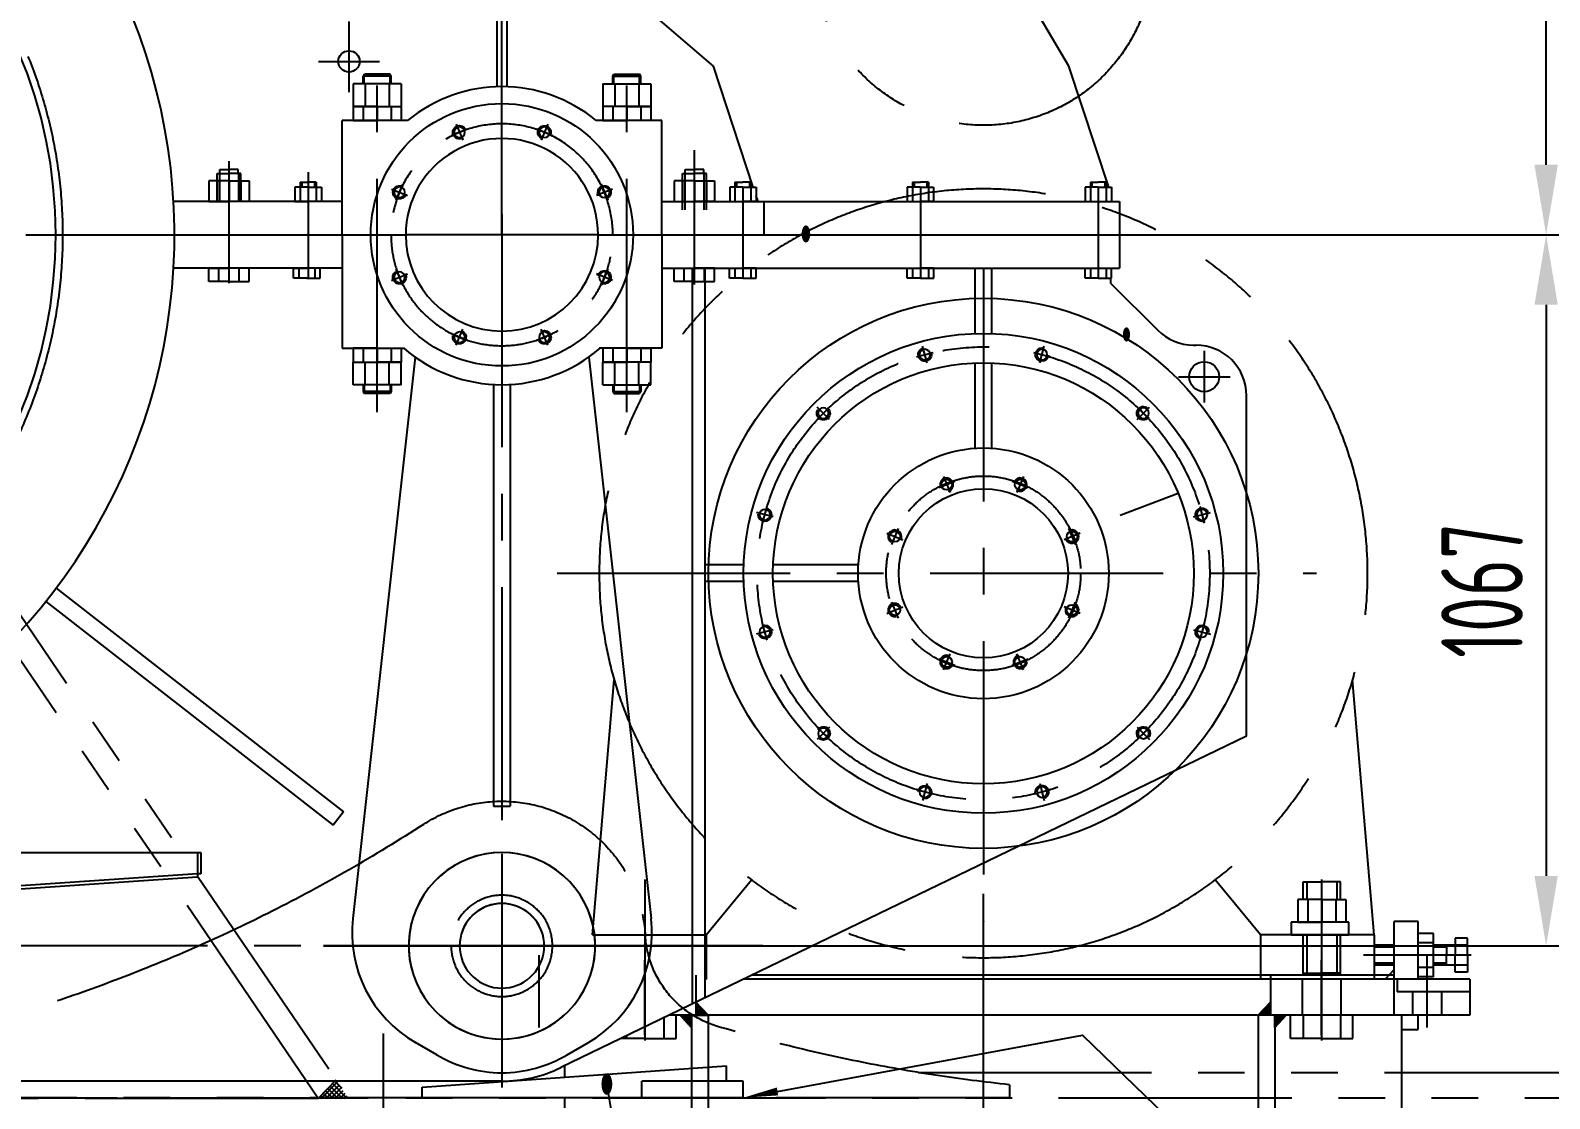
# Model space of a CAD drawing. Header units: millimetres. Extents: x 0 to 14700, y -398 to 10395.
# Drawn here: x 5822 to 8102, y 4713 to 6316 of the extents above; entities that cross this region are included whole.
import ezdxf
from ezdxf.enums import TextEntityAlignment as Align

# ---------------------------------------------------------------- set-up
doc = ezdxf.new("R2010")
doc.units = ezdxf.units.MM
doc.header["$LTSCALE"] = 350
for name, pattern in [('F', [0.75, 0.5, -0.25]), ('G', [2, 1.25, -0.25, 0.25, -0.25]), ('K', [2.5, 1.25, -0.25, 0.25, -0.25, 0.25, -0.25])]:
    doc.linetypes.add(name, pattern=pattern)
for name, color, linetype in [('01', 7, 'Continuous'), ('02', 1, 'Continuous'), ('04', 2, 'F'), ('05', 142, 'G'), ('07', 6, 'K'), ('08', 1, 'Continuous'), ('13', 3, 'Continuous')]:
    doc.layers.add(name, color=color, linetype=linetype)
doc.styles.get("Standard").update_dxf_attribs({"font": 'isocp', "width": 0.707, "bigfont": 'intecad.shx'})
doc.dimstyles.new('INTE', dxfattribs={"dimscale": 35, "dimtxt": 3.5, "dimasz": 3, "dimexe": 3, "dimexo": 0, "dimgap": 1, "dimtad": 1, "dimdec": 1, "dimdsep": 46, "dimtxsty": 'Standard', "dimcen": 0, "dimclrd": 1, "dimclre": 1, "dimclrt": 3, "dimaunit": 1, "dimadec": 0, "dimazin": 0, "dimtfac": 1, "dimtdec": 1, "dimtmove": 0, "dimatfit": 0, "dimfxl": 0, "dimarcsym": 0})

# ---------------------------------------------------------------- blocks, each defined once
blk = doc.blocks.new('A$C2F3B3551')
at = {"layer": '05', "color": 142, "linetype": 'G', "ltscale": 0.8}
for p, q in [((3594.000052759518, 1949.294316559241), (3594.000052759518, 1680.487353349989)), ((3475.584707960828, 1811.430629283637), (4356.972475083036, 1811.430629283637))]:
    blk.add_line(p, q, dxfattribs=at)
at = {"layer": '05', "color": 4, "linetype": 'G', "ltscale": 0.8}
blk.add_line((3772.000052759511, 1679.807397259785), (3772.000052759511, -4.724148311652243e-06), dxfattribs=at)
at = {"layer": '07', "color": 6, "linetype": 'K', "ltscale": 0.8}
for p, q in [((2968.710606339206, 1621.430629283641), (1563.805458411724, 1621.430629283641)), ((2832.000052759518, 1603.01420465688), (2832.000052759518, 1583.430629283637)), ((7658.000052759511, 1583.430629283641), (1029.000052759515, 1583.430629283637)), ((2832.000052759518, 1583.430629283637), (4839.000052759518, 1583.430629283637)), ((6061.500052759511, 1583.430629283641), (3794.500052759511, 1583.430629283641))]:
    blk.add_line(p, q, dxfattribs=at)
at = {"layer": '07', "color": 6, "linetype": 'K'}
blk.add_circle((3594.000052759518, 1811.430629283637), 76, dxfattribs=at)
at = {"layer": '07', "color": 6, "linetype": 'K', "ltscale": 0.8}
for centre, radius, start, end in [((3594.000052759518, 1812.430629283637), 216, 56.20403258050784, 176.2785777507125), ((5036.127647669207, 4040.430629283637), 2438, 237.0860473466657, 243.2514170775164), ((5036.127647669207, 4040.430629283637), 2438, 243.2514170775164, 265.3622139486561), ((3226.776009972928, 1836.315821338023), 152, 286.5658030146856, 356.2785777507125), ((2575.000052759518, 4027.430629283637), 2438, 276.0510351747746, 286.5658030146856)]:
    blk.add_arc(centre, radius, start, end, dxfattribs=at)
blk = doc.blocks.new('*U28', base_point=(11625.77552398227, 546.3109517414996))
at = {"layer": '01'}
blk.add_circle((11625.77552398227, 546.3109517414996), 8, dxfattribs=at)
at = {"layer": '02'}
blk.add_arc((11625.77552398227, 546.3109517414996), 10, 260, 170, dxfattribs=at)
at = {"layer": '05'}
for p, q in [((11625.77552398227, 559.3109517414996), (11625.77552398227, 533.3109517414996)), ((11638.77552398227, 546.3109517414996), (11612.77552398227, 546.3109517414996))]:
    blk.add_line(p, q, dxfattribs=at)
blk = doc.blocks.new('*U30')
at = {"layer": '01'}
for p, q in [((-31.00000000018705, -3.2351410291145e-14), (-31.00000000018705, 30.39499999870067)), ((-31.00000000018705, 30.39499999870067), (5.583286518425993e-15, 30.39499999870067)), ((5.583286518425993e-15, 30.39499999870067), (0, 0)), ((-31.00000000018705, 18.00000000017387), (3.306437155352358e-15, 18.00000000017387)), ((4.858212048313708e-14, -30.39499999870067), (0, 0)), ((-31.00000000018705, -3.2351410291145e-14), (-31.00000000018719, -30.39499999870067)), ((-31.00000000018752, -18.00000000017388), (1.310870899675122e-14, -18.00000000017387)), ((-31.00000000018719, -30.39499999870067), (4.858212048313708e-14, -30.39499999870067))]:
    blk.add_line(p, q, dxfattribs=at)
at = {"layer": '05'}
blk.add_line((-32.05168394392089, -3.34128958368264e-14), (1.051682110054843, -1.009319912139744e-18), dxfattribs=at)
blk = doc.blocks.new('*U29', base_point=(12521.74173485279, 1470.926161024388))
at = {"layer": '01'}
blk.add_circle((12521.74173485279, 1470.926161024388), 8, dxfattribs=at)
at = {"layer": '02'}
blk.add_arc((12521.74173485279, 1470.926161024388), 10, 260, 170, dxfattribs=at)
at = {"layer": '05'}
for p, q in [((12521.74173485279, 1483.926161024388), (12521.74173485279, 1457.926161024388)), ((12534.74173485279, 1470.926161024388), (12508.74173485279, 1470.926161024388))]:
    blk.add_line(p, q, dxfattribs=at)
blk = doc.blocks.new('*U27', base_point=(12521.74173485279, 1470.926161024388))
at = {"layer": '01'}
blk.add_circle((12521.74173485279, 1470.926161024388), 8, dxfattribs=at)
at = {"layer": '02'}
blk.add_arc((12521.74173485279, 1470.926161024388), 10, 260, 170, dxfattribs=at)
at = {"layer": '05'}
for p, q in [((12521.74173485279, 1483.926161024388), (12521.74173485279, 1457.926161024388)), ((12534.74173485279, 1470.926161024388), (12508.74173485279, 1470.926161024388))]:
    blk.add_line(p, q, dxfattribs=at)
blk = doc.blocks.new('*U31')
at = {"layer": '01'}
for p, q in [((-20.99999999980913, -2.225821116943085e-14), (-20.99999999980913, 36.00999999691838)), ((-20.99999999980913, 36.00999999691838), (6.614711219605502e-15, 36.00999999691838)), ((6.614711219605502e-15, 36.00999999691838), (0, 0)), ((-20.99999999980913, 21.00000000028746), (3.857510014593292e-15, 21.00000000028746)), ((4.892592871686457e-14, -36.00999999691839), (0, 0)), ((-20.99999999980913, -2.225821116943085e-14), (-20.99999999980862, -36.00999999691837)), ((-20.9999999998086, -21.00000000028745), (1.292501804367091e-14, -21.00000000028746)), ((-20.99999999980862, -36.00999999691837), (4.892592871686457e-14, -36.00999999691839))]:
    blk.add_line(p, q, dxfattribs=at)
at = {"layer": '05'}
blk.add_line((-22.05168394354297, -2.331969671511225e-14), (1.051682110054843, -1.009319912139744e-18), dxfattribs=at)
blk = doc.blocks.new('*U26', base_point=(11638.20173485276, 1614.933227631665))
at = {"layer": '01'}
blk.add_circle((11638.20173485276, 1614.933227631665), 8, dxfattribs=at)
at = {"layer": '02'}
blk.add_arc((11638.20173485276, 1614.933227631665), 10, 260, 170, dxfattribs=at)
at = {"layer": '05'}
for p, q in [((11638.20173485276, 1627.933227631665), (11638.20173485276, 1601.933227631665)), ((11651.20173485276, 1614.933227631665), (11625.20173485276, 1614.933227631665))]:
    blk.add_line(p, q, dxfattribs=at)
blk = doc.blocks.new('A$C36681D4F')
at = {"ltscale": 0.8}
blk.add_line((3474.629168014009, 1279.794318210435), (3821.72916798243, 1279.794318241384), dxfattribs=at)
at = {"layer": '01', "ltscale": 0.8}
for p, q in [((4283.629168013038, 1532.794318290235), (3271.742905053202, 2402.764582508309)), ((3958.729168001177, 1756.094318283664), (3958.729168006403, 1501.967764041452)), ((3973.729168001177, 1756.094318283969), (3973.729168006403, 1501.967764042256)), ((3736.606619630578, 1599.618899620964), (3736.606619631606, 1549.618899620964)), ((3742.919168006871, 1506.194318243288), (3742.919168006871, 1472.194318242986)), ((3814.939168000712, 1506.194318243288), (3742.919168006871, 1506.194318243288)), ((3760.924168005333, 1506.194318243288), (3760.924168005333, 1472.194318242986)), ((3796.93416800225, 1506.194318243288), (3796.93416800225, 1472.194318242986)), ((3814.939168000712, 1506.194318243288), (3814.939168000712, 1472.194318242986)), ((4117.519168009343, 1506.194318243288), (4189.539168003184, 1506.194318243288)), ((4117.519168009343, 1506.194318243288), (4117.519168009343, 1472.194318242986)), ((4135.524168007805, 1506.194318243288), (4135.524168007805, 1472.194318242986)), ((4171.534168004722, 1506.194318243288), (4171.534168004722, 1472.194318242986)), ((4189.539168003184, 1506.194318243288), (4189.539168003184, 1472.194318242986)), ((3742.919168006871, 1472.194318242986), (3814.939168000712, 1472.194318242986)), ((4189.539168003184, 1472.194318242986), (4117.519168009343, 1472.194318242986)), ((3538.485289660261, 1371.648043384554), (3556.485289660639, 1371.648043384925)), ((3538.485289661119, 1329.794318274911), (3538.485289660261, 1371.648043384554)), ((3542.485289660215, 1377.648043384295), (3556.485289660517, 1377.648043384583)), ((3542.485289660337, 1371.648043384637), (3542.485289660215, 1377.648043384295)), ((3570.485289660819, 1377.64804338487), (3556.485289660517, 1377.648043384583)), ((3574.485289661017, 1371.648043385292), (3556.485289660639, 1371.648043384925)), ((3570.485289660941, 1371.648043385212), (3570.485289660819, 1377.64804338487)), ((3574.485289661876, 1329.794318275653), (3574.485289661017, 1371.648043385292)), ((4237.129168011023, 1317.344131353057), (4237.129168009909, 1371.64804339892)), ((4237.129168009909, 1371.64804339892), (4255.129168010288, 1371.648043399291)), ((4241.129168009986, 1371.648043399004), (4241.129168009864, 1377.648043398662)), ((4241.129168009864, 1377.648043398662), (4255.129168010166, 1377.648043398949)), ((4269.129168010468, 1377.64804339924), (4255.129168010166, 1377.648043398949)), ((4273.129168010666, 1371.648043399662), (4255.129168010288, 1371.648043399291)), ((4269.12916801059, 1371.648043399582), (4269.129168010468, 1377.64804339924)), ((4273.129168011779, 1317.344131353799), (4273.129168010666, 1371.648043399662)), ((3655.550177433199, 1351.294318265813), (3655.550177433219, 1329.794318265984)), ((3675.32517743527, 1351.294318265831), (3655.550177433199, 1351.294318265813)), ((3663.325177435316, 1358.613628957759), (3663.325177435341, 1329.794318265991)), ((3663.325177435054, 1358.613628957759), (3675.325177435261, 1358.61362895777)), ((3687.325177435469, 1358.613628957784), (3675.325177435261, 1358.61362895777)), ((3675.32517743527, 1351.294318265831), (3695.100177437342, 1351.294318265849)), ((3687.325177435207, 1358.613628957784), (3687.325177435239, 1329.794318266016)), ((3695.100177437342, 1351.294318265849), (3695.100177437362, 1329.794318266024)), ((4328.133168010705, 1351.294318279259), (4308.358168008634, 1351.294318278851)), ((4308.358168008634, 1351.294318278851), (4308.358168009072, 1329.794318279026)), ((4316.133168010343, 1358.613628970954), (4328.133168010554, 1358.613628971198)), ((4316.133168010605, 1358.613628970954), (4316.133168011198, 1329.794318279186)), ((4340.133168010765, 1358.613628971445), (4328.133168010554, 1358.613628971198)), ((4328.133168010705, 1351.294318279259), (4347.908168012777, 1351.294318279663)), ((4340.133168010503, 1358.613628971445), (4340.133168011092, 1329.794318279677)), ((4347.908168012777, 1351.294318279663), (4347.908168013215, 1329.794318279834)), ((4574.858168008635, 1351.294318284334), (4574.858168009072, 1329.794318284505)), ((4594.633168010703, 1351.294318284738), (4574.858168008635, 1351.294318284334)), ((4582.633168010605, 1358.613628976433), (4582.633168011198, 1329.794318284665)), ((4582.633168010343, 1358.613628976433), (4594.633168010554, 1358.61362897668)), ((4606.633168010765, 1358.613628976927), (4594.633168010554, 1358.61362897668)), ((4594.633168010703, 1351.294318284738), (4614.408168012778, 1351.294318285145)), ((4606.633168010503, 1358.613628976927), (4606.633168011092, 1329.79431828516)), ((4614.408168012778, 1351.294318285145), (4614.408168013215, 1329.794318285316)), ((4861.633168010703, 1351.294318290231), (4841.858168008635, 1351.294318289823)), ((4841.858168008635, 1351.294318289823), (4841.858168009072, 1329.794318289998)), ((4849.633168010343, 1358.613628981926), (4861.633168010554, 1358.61362898217)), ((4849.633168010605, 1358.613628981926), (4849.633168011198, 1329.794318290158)), ((4873.633168010765, 1358.613628982417), (4861.633168010554, 1358.61362898217)), ((4861.633168010703, 1351.294318290227), (4881.408168012771, 1351.294318290631)), ((4873.633168010503, 1358.613628982417), (4873.633168011092, 1329.794318290649)), ((4881.408168012771, 1351.294318290631), (4881.408168013211, 1329.794318290802)), ((3726.22916801081, 1329.794318278775), (3473.207565197882, 1329.794318273569)), ((3655.550177433219, 1329.794318265984), (3675.32517743529, 1329.794318266002)), ((3695.100177437362, 1329.794318266024), (3675.32517743529, 1329.794318266002)), ((4206.229168010766, 1329.794318288645), (4893.633167982422, 1329.794318302775)), ((4308.358168009072, 1329.794318279026), (4328.133168011147, 1329.79431827943)), ((4347.908168013215, 1329.794318279834), (4328.133168011147, 1329.79431827943)), ((4574.858168009072, 1329.794318284505), (4594.633168011147, 1329.794318284912)), ((4614.408168013215, 1329.794318285316), (4594.633168011147, 1329.794318284912)), ((4841.858168009072, 1329.794318289998), (4861.633168011147, 1329.794318290402)), ((4893.633167982422, 1329.794318302782), (4893.633167982363, 1229.794318242231)), ((4110.72916798243, 1279.794318242759), (4893.633167982396, 1279.79431824222)), ((3726.229167982408, 1229.794318243017), (3473.207565198332, 1229.794318243188)), ((3526.120983751507, 1229.794318243134), (3556.515983749478, 1229.794318243134)), ((3526.120983751507, 1209.794318242861), (3526.120983751507, 1229.794318243134)), ((3556.515983749478, 1209.794318242861), (3526.120983751507, 1209.794318242861)), ((3541.315983750281, 1209.794318242861), (3541.315983750281, 1229.794318243134)), ((3586.910983747448, 1229.794318243134), (3556.515983749478, 1229.794318243134)), ((3556.515983749478, 1209.794318242861), (3586.910983747448, 1209.794318242864)), ((3571.715983748674, 1209.794318242861), (3571.715983748674, 1229.794318243134)), ((3586.910983747448, 1209.794318242864), (3586.910983747448, 1229.794318243134)), ((3653.486273778739, 1229.794318242741), (3673.476273779021, 1229.79431824313)), ((3653.48627377903, 1214.794318242384), (3653.486273778739, 1229.794318242741)), ((3673.476273779312, 1214.794318242773), (3653.48627377903, 1214.794318242384)), ((3661.476273778813, 1229.794318242893), (3661.476273779108, 1214.794318242537)), ((3693.466273779302, 1229.794318243523), (3673.476273779021, 1229.79431824313)), ((3673.476273779312, 1214.794318242773), (3693.466273779597, 1214.794318243163)), ((3685.476273779228, 1229.794318243366), (3685.476273779523, 1214.79431824301)), ((3693.466273779597, 1214.794318243163), (3693.466273779302, 1229.794318243523)), ((4206.229167982361, 1229.794318242693), (4893.633167982363, 1229.794318242231)), ((4224.734168015231, 1229.794318277305), (4255.129168013202, 1229.794318277931)), ((4224.734168015644, 1209.794318277036), (4224.734168015231, 1229.794318277305)), ((4255.129168013615, 1209.794318277658), (4224.734168015644, 1209.794318277036)), ((4239.929168014418, 1209.794318277345), (4239.929168014005, 1229.794318277618)), ((4285.524168011172, 1229.794318278557), (4255.129168013202, 1229.794318277931)), ((4255.129168013615, 1209.794318277658), (4285.524168011585, 1209.794318278284)), ((4270.329168012811, 1209.794318277971), (4270.329168012398, 1229.794318278244)), ((4285.524168011585, 1209.794318278284), (4285.524168011172, 1229.794318278557)), ((4308.143168012917, 1229.794318279019), (4328.133168013203, 1229.79431827943)), ((4308.143168013226, 1214.794318278662), (4308.143168012917, 1229.794318279019)), ((4328.133168013512, 1214.794318279073), (4308.143168013226, 1214.794318278662)), ((4316.133168012992, 1229.794318279186), (4316.133168013301, 1214.794318278829)), ((4348.123168013484, 1229.794318279841), (4328.133168013203, 1229.79431827943)), ((4328.133168013512, 1214.794318279073), (4348.123168013793, 1214.794318279484)), ((4340.133168013406, 1229.794318279677), (4340.133168013715, 1214.794318279321)), ((4348.123168013793, 1214.794318279484), (4348.123168013484, 1229.794318279841)), ((4574.643168013226, 1214.794318284145), (4574.643168012917, 1229.794318284501)), ((4574.643168012917, 1229.794318284501), (4594.633168013203, 1229.794318284912)), ((4594.633168013512, 1214.794318284556), (4574.643168013226, 1214.794318284145)), ((4582.633168012992, 1229.794318284665), (4582.633168013301, 1214.794318284308)), ((4614.623168013484, 1229.794318285323), (4594.633168013203, 1229.794318284912)), ((4594.633168013512, 1214.794318284556), (4614.623168013793, 1214.794318284963)), ((4606.633168013406, 1229.79431828516), (4606.633168013715, 1214.794318284803)), ((4614.623168013793, 1214.794318284963), (4614.623168013484, 1229.794318285323)), ((4676.613167982294, 1131.595197418788), (4676.613167982359, 1229.794318242377)), ((4701.613167982294, 1131.595197418774), (4701.613167982359, 1229.794318242359)), ((4841.643168012917, 1229.794318289991), (4861.633168013203, 1229.794318290402)), ((4841.643168013226, 1214.794318289634), (4841.643168012917, 1229.794318289991)), ((4861.633168013512, 1214.794318290045), (4841.643168013226, 1214.794318289634)), ((4849.633168012992, 1229.794318290158), (4849.633168013301, 1214.794318289802)), ((4861.633168013508, 1214.794318241897), (4881.62316801379, 1214.794318242304)), ((4873.633168013406, 1229.794318290649), (4873.633168013715, 1214.794318290293)), ((4881.623168013793, 1214.794318284785), (4881.623168013481, 1229.794318285141)), ((3835.893950557438, 1096.388399312247), (3742.289017372415, 253.8381205772603)), ((4096.564385407113, 1096.388399312029), (4190.169318590995, 253.838120576962)), ((3742.919168006871, 1088.794318243046), (3814.939168000712, 1088.794318243046)), ((3742.919168006871, 1054.794318242744), (3742.919168006871, 1088.794318243046)), ((3760.924168005333, 1054.794318242744), (3760.924168005333, 1088.794318243046)), ((3796.93416800225, 1054.794318242744), (3796.93416800225, 1088.794318243046)), ((3814.939168000712, 1054.794318242744), (3814.939168000712, 1088.794318243046)), ((4189.539168003184, 1088.794318243108), (4117.519168009343, 1088.794318243108)), ((4117.519168009343, 1054.794318242806), (4117.519168009343, 1088.794318243108)), ((4135.524168007805, 1054.794318242806), (4135.524168007805, 1088.794318243108)), ((4171.534168004722, 1054.794318242806), (4171.534168004722, 1088.794318243108)), ((4189.539168003184, 1054.794318242806), (4189.539168003184, 1088.794318243108)), ((4676.613167982177, 958.8193943073566), (4676.613167982265, 1087.963862554869)), ((4701.613167982177, 958.8193943073384), (4701.613167982265, 1087.96386255485)), ((3814.939168000712, 1054.794318242741), (3742.919168006871, 1054.794318242744)), ((3953.729167982245, 1055.141808797722), (3953.729167981819, 422.5422149302794)), ((3978.729167982245, 1055.141808797704), (3978.729167981815, 422.5422149302649)), ((4117.519168009343, 1054.794318242806), (4189.539168003184, 1054.794318242806)), ((5084.129167981893, 527.2943182421004), (5084.129167982235, 1038.2943182421)), ((4329.312288805661, 784.2943182426097), (4270.729260782362, 784.2943182426498)), ((4501.662823710511, 784.2943182424933), (4372.943623669569, 784.2943182425806)), ((4329.312288805646, 759.2943182426097), (4270.729260782344, 759.2943182426498)), ((4501.662823710496, 759.2943182424933), (4372.943623669555, 759.2943182425806)), ((3296.863295991474, 749.4479884699194), (3728.377752607877, 413.825633325614)), ((3281.514780653373, 729.7141830356904), (3713.029237270057, 394.0918278911668)), ((3728.377752607877, 413.825633325614), (3713.029237270057, 394.0918278911668)), ((3953.729167981819, 422.5422149302794), (3978.729167981815, 422.5422149302613))]:
    blk.add_line(p, q, dxfattribs=at)
at = {"layer": '01', "color": 7, "linetype": 'Continuous', "ltscale": 0.8}
for p, q in [((4817.229168013037, 1532.794318301203), (4450.229168000224, 2155.794318292094)), ((4343.656511770701, 1351.294318279575), (4283.629168013038, 1532.794318290235)), ((4877.256511770698, 1351.294318290551), (4817.229168013037, 1532.794318301203)), ((3757.929168003628, 1517.694318242757), (3759.661218811199, 1520.694318242757)), ((3799.929168003628, 1517.694318242757), (3757.929168003628, 1517.694318242757)), ((3757.929168003628, 1506.194318243193), (3757.929168003628, 1517.694318242757)), ((3798.197117196059, 1520.694318242757), (3759.661218811199, 1520.694318242757)), ((3799.929168003628, 1517.694318242757), (3798.197117196059, 1520.694318242757)), ((3799.929168003628, 1506.194318243193), (3799.929168003628, 1517.694318242757)), ((4132.529168006427, 1517.694318242757), (4134.261218813996, 1520.694318242757)), ((4132.529168006427, 1506.194318243193), (4132.529168006427, 1517.694318242757)), ((4132.529168006427, 1517.694318242757), (4174.529168006427, 1517.694318242757)), ((4134.261218813996, 1520.694318242757), (4172.797117198856, 1520.694318242757)), ((4174.529168006427, 1517.694318242757), (4172.797117198856, 1520.694318242757)), ((4174.529168006427, 1506.194318243193), (4174.529168006427, 1517.694318242757)), ((3726.229167993924, 1279.794318249355), (3726.229167991218, 1451.194318264403)), ((3824.668827523497, 1451.194318280905), (3726.229168007338, 1451.194318278882)), ((4206.229168007327, 1451.194318288759), (4107.789508506003, 1451.194318286733)), ((4206.229167993863, 1279.794318256871), (4206.22916799121, 1451.194318268135)), ((4350.767188850543, 1329.794318291617), (4347.90816801304, 1338.438916728825)), ((4359.879168018235, 1279.794318291802), (4359.879168017207, 1329.794318291806)), ((3726.229167982463, 1279.794318243097), (3726.229167982288, 1109.794318243097)), ((4206.229167982397, 1279.794318242693), (4206.229167982281, 1109.794318242693)), ((4251.72926078266, 1229.794318242661), (4251.729260781916, 125.2508241858686)), ((4270.72926078266, 1229.79431824265), (4270.729260781924, 134.4276949675641)), ((4880.613167982348, 1206.794318242239), (4880.613167982352, 1214.794318242282)), ((4880.613168013679, 1206.794318290795), (4880.613168013515, 1214.794318290435)), ((4880.613167982345, 1206.794318242239), (4950.853283352473, 1136.554202872016)), ((3726.229167982288, 1109.794318243097), (3820.017311861979, 1109.794318243003)), ((4206.229167982281, 1109.794318242693), (4112.441024102598, 1109.794318242755)), ((5004.593398722638, 1114.294318242155), (5008.129167982286, 1114.294318242151)), ((3757.929168003628, 1054.794318242744), (3757.929168003628, 1044.694318242953)), ((3799.929168003628, 1054.794318242741), (3799.929168003628, 1044.694318242953)), ((4132.529168006429, 1054.794318242806), (4132.529168006427, 1044.694318242953)), ((4174.529168006427, 1054.794318242806), (4174.529168006427, 1044.694318242953)), ((3799.929168003628, 1044.694318242953), (3757.929168003628, 1044.694318242953)), ((3757.929168003628, 1044.694318242953), (3759.661218811199, 1041.694318242953)), ((3798.197117196059, 1041.694318242953), (3759.661218811199, 1041.694318242953)), ((3799.929168003628, 1044.694318242953), (3798.197117196059, 1041.694318242953)), ((4132.529168006427, 1044.694318242953), (4134.261218813996, 1041.694318242953)), ((4132.529168006427, 1044.694318242953), (4174.529168006427, 1044.694318242953)), ((4134.261218813996, 1041.694318242953), (4172.797117198856, 1041.694318242953)), ((4174.529168006427, 1044.694318242953), (4172.797117198856, 1041.694318242953)), ((5084.12916798189, 527.2943182421004), (4054.51800197189, 29.99912740718901)), ((2594.629167980573, 352.7943182437775), (3509.129167980573, 352.7943182431627)), ((3509.129167980573, 352.7943182431627), (3514.129167980573, 352.7943182431591)), ((3509.129167980573, 352.7943182431627), (3509.129167980551, 320.7943182431627)), ((3514.129167980573, 352.7943182431591), (3514.129167980551, 320.7943182431591)), ((3509.129167980551, 320.7943182431627), (2671.129167980514, 263.7943182437266)), ((3509.129167980551, 320.7943182431627), (3509.129167980551, 315.7827650981199)), ((3514.129167980551, 320.7943182431591), (3509.129167980551, 320.7943182431627)), ((3509.129167980547, 315.7827650981199), (2671.468479423042, 258.8058447552758)), ((3868.267693783193, 49.41194595973138), (3836.374158968436, 67.8256868704666)), ((4064.190642179954, 49.41194595960224), (4096.084176994736, 67.82568687029561)), ((4060.229167980345, 32.75758174783914), (4054.518001971868, 29.99912740717627)), ((3966.229167981539, 9.794318242853478), (2594.629167981544, 9.794318243777525))]:
    blk.add_line(p, q, dxfattribs=at)
for centre, radius in [((3736.606619631806, 1539.890818737), 16), ((5020.629167982253, 1066.794318242133), 22.5)]:
    blk.add_circle(centre, radius, dxfattribs=at)
at = {"layer": '01', "ltscale": 0.8}
for centre, radius in [((4689.113167982054, 771.794318242366), 360), ((4689.113167982057, 771.7943182423769), 316), ((4689.113167982054, 771.794318242366), 188.1420086950293), ((4689.113167982057, 771.7943182423769), 127)]:
    blk.add_circle(centre, radius, dxfattribs=at)
at = {"layer": '01', "color": 7, "linetype": 'Continuous', "ltscale": 0.8}
for centre, radius, start, end in [((3966.229168018277, 1279.794318283817), 222.3, 50.44648480751087, 129.5535151950245), ((3966.229167988808, 1279.794318255503), 196.9, 180, 180.0000000004169), ((5004.593398722689, 1190.294318242155), 76, 224.9999999999263, 270), ((3966.229167982427, 1279.794318242853), 225, 229.0739366903801, 270), ((3966.22916798243, 1279.794318242853), 225, 270, 310.9260633096199), ((3931.624158968545, 232.8035262913399), 190.5, 173.6605985147233, 239.9999999999897), ((4000.834176994844, 232.8035262912945), 190.5, 299.999999999913, 6.33940148517307), ((3966.229167981677, 212.7943182428535), 203, 270, 295.7802266558277)]:
    blk.add_arc(centre, radius, start, end, dxfattribs=at)
at = {"layer": '01', "ltscale": 0.8}
for centre, radius, start, end in [((3966.229167999963, 1279.794318266158), 144.5, 4.168816632087861e-10, 180.0000000010422), ((3966.22916798243, 1279.794318242853), 144.5, 180, 0), ((5008.129167982235, 1038.294318242151), 76, 0, 90), ((3966.22916798167, 212.7943182428535), 140, 341.6391862060445, 312.1774186001835), ((3966.229167981698, 212.7943182428535), 140, 227.8225813997779, 198.3608137938483), ((3966.229167981677, 212.7943182428535), 63.5, 17.17233918998182, 269.8195405523626), ((3966.229167981676, 212.7943182428535), 63.5, 269.8195405523626, 162.8276608099109), ((3966.22916798167, 212.7943182428535), 190.5, 239.0537678362397, 270), ((3966.229167981692, 212.7943182428535), 190.5, 270, 300.9462321637603)]:
    blk.add_arc(centre, radius, start, end, dxfattribs=at)
at = {"layer": '02', "color": 1, "linetype": 'Continuous', "ltscale": 0.8}
for p, q in [((3759.629168003628, 1506.194318243193), (3759.629168003625, 1520.638804615621)), ((3798.229168003631, 1506.194318243193), (3798.229168003631, 1520.638804615621)), ((4134.229168006425, 1506.194318243193), (4134.229168006425, 1520.638804615621)), ((4172.829168006427, 1506.194318243193), (4172.82916800643, 1520.638804615621)), ((3759.629168003627, 1054.794318242744), (3759.629168003625, 1041.749831870085)), ((3798.229168003629, 1054.794318242741), (3798.229168003631, 1041.749831870085)), ((4134.229168006425, 1054.794318242806), (4134.229168006425, 1041.749831870085)), ((4172.829168006427, 1054.794318242806), (4172.82916800643, 1041.749831870085))]:
    blk.add_line(p, q, dxfattribs=at)
at = {"layer": '02', "ltscale": 0.8}
for p, q in [((3542.085289660365, 1371.648043384626), (3542.085289661221, 1329.794318274988)), ((3570.885289660913, 1371.648043385219), (3570.88528966177, 1329.794318275577)), ((4240.729168010013, 1371.648043398996), (4240.729168011127, 1317.344131353133)), ((4269.529168010562, 1371.648043399589), (4269.529168011675, 1317.344131353726)), ((3665.725177435092, 1358.613628957763), (3665.725177435104, 1351.29431826582)), ((3684.925177435431, 1358.613628957781), (3684.92517743544, 1351.294318265842)), ((4318.533168010388, 1358.613628971001), (4318.533168010536, 1351.294318279062)), ((4337.73316801072, 1358.613628971394), (4337.733168010871, 1351.294318279455)), ((4585.033168010388, 1358.613628976484), (4585.033168010537, 1351.294318284541)), ((4604.23316801072, 1358.613628976876), (4604.233168010869, 1351.294318284938)), ((4852.033168010388, 1358.613628981973), (4852.033168010537, 1351.294318290034)), ((4871.23316801072, 1358.613628982366), (4871.233168010869, 1351.294318290427))]:
    blk.add_line(p, q, dxfattribs=at)
at = {"layer": '05', "ltscale": 0.8}
for p, q in [((3736.60661963086, 1585.890818737), (3736.606619632752, 1493.890818737)), ((3690.606619631806, 1539.89081873605), (3782.606619631806, 1539.890818737946)), ((4255.129168013711, 1205.071524783434), (4255.129168010664, 1406.810180267701)), ((3556.485289632699, 1207.242634298003), (3556.485289632747, 1390.377849606873)), ((3675.325177401826, 1373.772879408039), (3675.325177404833, 1214.794318243446)), ((4328.133168010683, 1352.346002222992), (4328.133168013508, 1214.794318279073)), ((4594.633168010681, 1352.346002228471), (4594.633168013508, 1214.794318284556)), ((4861.633168010681, 1352.346002233964), (4861.633168013508, 1214.794318290045)), ((3966.229167982419, 1311.180371038576), (3966.229167981535, 1.45874910231214e-05)), ((4110.729167988844, 1279.794318255503), (3821.729167988844, 1279.794318255503)), ((4110.72916798243, 1279.794318242759), (3821.72916798243, 1279.794318242952)), ((4255.129168013666, 1207.242634334369), (4255.129168012174, 1279.794318277927)), ((4328.133168012175, 1279.794318279426), (4328.133168013508, 1214.79431827907)), ((4594.633168012173, 1279.794318284909), (4594.633168013508, 1214.794318284548)), ((4861.633168012173, 1279.794318290398), (4861.633168013508, 1214.794318290042)), ((4689.113167982359, 1229.794318242366), (4689.113167981701, 249.1149681637253)), ((5020.629167982283, 1105.597072404791), (5020.629167982232, 1027.991564079475)), ((4981.826413819595, 1066.794318242159), (5059.431922144911, 1066.794318242108)), ((4894.181610907624, 858.8689517373605), (4981.316228749383, 891.8926720453892)), ((4049.104651672889, 771.7943182427989), (5189.258375334237, 771.7943182420313)), ((4357.784769205624, 212.7943182425915), (3698.391146490801, 212.7943182430354)), ((4064.190642179947, 49.41194595959678), (4096.084176994726, 67.82568687029197))]:
    blk.add_line(p, q, dxfattribs=at)
at = {"layer": '05', "color": 4, "linetype": 'G', "ltscale": 0.8}
for p, q in [((3778.929167982249, 1013.564710473755), (3778.929167982626, 1563.723673045752)), ((4153.529167982248, 1013.564710473504), (4153.529167982429, 1532.290554471099))]:
    blk.add_line(p, q, dxfattribs=at)
at = {"layer": '05', "ltscale": 0.8}
blk.add_circle((4689.113167982054, 771.794318242366), 339.75, dxfattribs=at)
at = {"layer": '05', "color": 4, "linetype": 'G', "ltscale": 0.8}
blk.add_circle((4689.113167982057, 771.7943182423696), 146, dxfattribs=at)
at = {"layer": '05', "ltscale": 0.8}
for centre, start, end in [((3966.229167999927, 1279.794318266158), 4.168816632087861e-10, 180.0000000010422), ((3966.229167982397, 1279.794318242853), 180.0000000004169, 0)]:
    blk.add_arc(centre, 166.5, start, end, dxfattribs=at)
at = {"layer": '01', "ltscale": 0.8, "rotation": 270}
for p in [(3778.929168003791, 1451.194318243175), (4153.529168006264, 1451.194318243175), (3778.929168003791, 1088.794318243046), (4153.529168006264, 1088.794318243108)]:
    blk.add_blockref('*U31', p, dxfattribs=at)
at = {"layer": '01', "ltscale": 0.8, "xscale": -1, "rotation": 90}
for p in [(3556.485289661501, 1329.794318275282), (4255.12916801115, 1329.794318289652)]:
    blk.add_blockref('*U30', p, dxfattribs=at)
at = {"layer": '05', "ltscale": 0.8}
for name, p, xscale, rotation in [('*U29', (3902.51237652628, 1433.620260445539), -1, 22.50000000119584), ('*U29', (4029.945959503868, 1433.620260448162), -1, 337.5000000012814), ('*U29', (3812.403225853786, 1343.511109769333), -0.9999999999999999, 67.50000000141767), ('*U29', (4120.055110180068, 1343.511109775667), -1, 292.5000000010032), ('*U27', (3812.403225819216, 1216.077526754165), -0.9999999999999998, 112.4999999998808), ('*U27', (4120.055110145495, 1216.077526753961), -0.9999999999999998, 247.4999999999266), ('*U27', (3902.512376493505, 1125.968376079756), -1, 157.4999999999266), ('*U27', (4029.945959471086, 1125.968376079676), -0.9999999999999998, 202.5000000000734), ('*U28', (4601.179397408683, 1099.967617724138), -0.9999999999999999, 105.0000000000213), ('*U28', (4777.046938555854, 1099.967617724018), -0.9999999999999999, 74.99999999997856), ('*U28', (4448.873639074081, 1012.033847150655), -1, 134.9999999998526), ('*U28', (4929.352696890346, 1012.033847150335), -1, 44.9999999999263), ('*U28', (4360.939868500402, 859.7280888161658), -1, 165.0000000000056), ('*U28', (5017.286467463826, 859.7280888157293), -1, 14.99999999999451), ('*U28', (4360.939868500282, 683.8605476690027), -1, 194.9999999999945), ('*U28', (5017.286467463709, 683.8605476685661), -1, 345.0000000000055), ('*U28', (4448.873639073761, 531.5547893343974), -1, 224.9999999999263), ('*U28', (4929.352696890026, 531.5547893340736), -1, 314.9999999998526), ('*U28', (4601.179397408254, 443.6210187607139), -1, 254.9999999999786), ('*U28', (4777.046938555413, 443.6210187605939), -1, 285.0000000000215)]:
    blk.add_blockref(name, p, dxfattribs=dict(at, xscale=xscale, rotation=rotation))
for p, rotation in [((4634.00404944802, 904.8394996178431), 22.50000000007342), ((4744.222286516233, 904.8394996177885), 337.4999999999266), ((4556.067986606624, 826.9034367765234), 67.49999999992659), ((4822.158349357549, 826.9034367763961), 292.4999999998809), ((4556.067986606577, 716.685199708314), 112.4999999998809), ((4822.158349357502, 716.6851997081867), 247.4999999999266), ((4634.004049447896, 638.749136866918), 157.4999999999266), ((4744.222286516102, 638.749136866867), 202.5000000000734)]:
    blk.add_blockref('*U26', p, dxfattribs=dict(at, rotation=rotation))
at = {"layer": '02', "width": 0.6051724137931644}
blk.add_text('\\M+5A1F1', height=24, dxfattribs=at).set_placement((4415.420541623094, 1267.794318242544), (4429.820541623096, 1267.794318242544), align=Align.FIT)
at = {"layer": '02', "ltscale": 0.8, "width": 0.6051724137931033}
blk.add_text('\\M+5A1F1', height=20, dxfattribs=at).set_placement((4897.851505785067, 1119.190985704201), (4909.851505785067, 1119.190985704201), align=Align.FIT)
blk = doc.blocks.new('*U97')
at = {"layer": '01'}
for p, q in [((-34.00000000030182, -3.537937002766063e-14), (-34.00000000030182, 36.00999999691838)), ((-34.00000000030182, 36.00999999691838), (6.614711219605502e-15, 36.00999999691838)), ((6.614711219605502e-15, 36.00999999691838), (0, 0)), ((-34.00000000030181, 21.00000000028744), (3.857510014593289e-15, 21.00000000028744)), ((4.892592871686457e-14, -36.00999999691839), (0, 0)), ((-34.00000000030182, -3.537937002766063e-14), (-34.00000000030077, -36.00999999691837)), ((-34.00000000030259, -21.00000000028746), (1.292501804367091e-14, -21.00000000028744)), ((-34.00000000030077, -36.00999999691837), (4.892592871686457e-14, -36.00999999691839))]:
    blk.add_line(p, q, dxfattribs=at)
at = {"layer": '05'}
blk.add_line((-35.05168394403565, -3.644085557334204e-14), (1.051682110054843, -1.009319912139744e-18), dxfattribs=at)
blk = doc.blocks.new('EFSDFF')
for p, q in [((18534.91318187067, 24581.51855152058), (18534.91318187067, 24667.91655802523)), ((18570.91318187067, 24581.51855152058), (18570.91318187067, 24667.91655802523)), ((18511.48711774868, 24585.11728228664), (18511.48711774868, 24650.3667254642)), ((18534.91318187067, 24505.87281680645), (18534.91318187067, 24527.51855152058))]:
    blk.add_line(p, q)
at = {"layer": '01'}
for p, q in [((18651.41318186221, 24727.61855146783), (18679.41318187067, 24727.61855146783)), ((18651.41318186221, 24701.01655802536), (18651.41318186221, 24727.61855146783)), ((18707.41318187913, 24727.61855146783), (18679.41318187067, 24727.61855146783)), ((18707.41318187913, 24701.01655802536), (18707.41318187913, 24727.61855146783)), ((18534.91318187067, 24667.91655802523), (18570.91318187067, 24667.91655802523)), ((18460.59254769123, 24617.74200387542), (18460.59254769123, 24643.16700387642)), ((18460.59254769123, 24643.16700387642), (18479.29254769131, 24643.16700387642)), ((18479.29254769131, 24643.16700387642), (18479.29254769131, 24617.74200387542)), ((18511.48711774868, 24650.3667254642), (18534.91318187067, 24650.3667254642)), ((18511.48711774868, 24636.18977356772), (18534.91318187067, 24636.18977356772)), ((18651.41318186221, 24587.51855152058), (18651.41318186221, 24648.01655802506)), ((18707.41318187913, 24587.51855152058), (18707.41318187913, 24648.01655802506)), ((18460.59254769123, 24632.74200387544), (18479.29254769131, 24632.74200387544)), ((18460.59254769123, 24617.74200387542), (18460.59254769123, 24592.31700387442)), ((18479.29254769131, 24632.74200387544), (18511.48711774868, 24632.74200387544)), ((18479.29254769131, 24592.31700387442), (18479.29254769131, 24617.74200387542)), ((18492.02952976219, 24632.74200387544), (18492.02952976219, 24617.74200387542)), ((18492.02952976219, 24602.74200387541), (18492.02952976219, 24617.74200387542)), ((18570.91318187067, 24632.74200387543), (18600.67003474919, 24632.74200387543)), ((18600.67003474919, 24632.74200387543), (18600.67003474919, 24602.74200387541)), ((18460.59254769123, 24602.74200387541), (18479.29254769131, 24602.74200387541)), ((18460.59254769123, 24592.31700387442), (18479.29254769131, 24592.31700387442)), ((18479.29254769131, 24602.74200387541), (18511.48711774868, 24602.74200387541)), ((18511.48711774868, 24599.29423418313), (18534.91318187067, 24599.29423418312)), ((18570.91318187067, 24602.74200387541), (18600.67003474919, 24602.74200387541)), ((18570.91318187067, 24596.15737675239), (18584.27593033789, 24581.61855152153)), ((18651.41318186221, 24590.61855150389), (18679.41318187067, 24590.61855150389)), ((18707.41318187913, 24590.61855150389), (18679.41318187067, 24590.61855150389)), ((18511.48711774868, 24585.11728228664), (18534.91318187067, 24585.11728228664)), ((18570.91318187067, 24527.61855152153), (18570.91318187067, 24581.61855152153)), ((18632.63318188155, 24492.61855150995), (18632.63318188155, 24527.61855152153)), ((18651.41318186221, 24527.61855152153), (18651.41318186221, 24492.61855150995)), ((18707.41318187913, 24527.61855152152), (18707.41318187913, 24492.61855150995)), ((18726.19318185979, 24492.61855150995), (18726.19318185979, 24527.61855152153)), ((19648.63318188155, 24492.61855150995), (19648.63318188155, 24527.61855152153)), ((19667.41318186222, 24523.49177447674), (19667.41318186222, 24492.61855150995)), ((18558.49718187068, 24505.87281680645), (18534.91318187067, 24505.87281680645)), ((18679.41318187067, 24492.61855150995), (18632.63318188155, 24492.61855150995)), ((18679.41318187067, 24492.61855150995), (18726.19318185979, 24492.61855150995)), ((19695.41318187067, 24492.61855150995), (19648.63318188155, 24492.61855150995)), ((19695.41318187067, 24492.61855150995), (19731.33379819455, 24492.61855150995)), ((19723.41318187913, 24496.44415532248), (19723.41318187913, 24492.61855150995))]:
    blk.add_line(p, q, dxfattribs=at)
at = {"layer": '01', "color": 7, "linetype": 'Continuous'}
for p, q in [((18638.60166041871, 24667.01655802506), (18725.60166041871, 24667.01655802506)), ((18638.60166041871, 24648.01655802506), (18638.60166041871, 24667.01655802506)), ((18725.60166041871, 24667.01655802506), (18725.60166041871, 24648.01655802506)), ((18725.60166041871, 24648.01655802506), (18638.60166041871, 24648.01655802506))]:
    blk.add_line(p, q, dxfattribs=at)
at = {"layer": '02'}
for p, q in [((18657.01318187614, 24727.61855146783), (18657.01318187614, 24701.01655802536)), ((18701.8131818652, 24727.61855146783), (18701.8131818652, 24701.01655802536)), ((18657.01318187614, 24648.01655802506), (18657.01318187614, 24590.61855150389)), ((18701.8131818652, 24648.01655802506), (18701.8131818652, 24590.61855150389)), ((18492.02952976219, 24629.74200387549), (18511.48711774868, 24629.74200387549)), ((18570.91318187067, 24629.74200387549), (18600.67003474919, 24629.74200387549)), ((18492.02952976219, 24605.74200387536), (18511.48711774868, 24605.74200387536)), ((18570.91318187067, 24605.74200387536), (18600.67003474919, 24605.74200387536))]:
    blk.add_line(p, q, dxfattribs=at)
at = {"layer": '05'}
for p, q in [((18679.41318187067, 24489.55355966357), (18679.41318187067, 24731.16742981748)), ((19695.41318187067, 24489.55355966357), (19695.41318187067, 24731.16742981748)), ((18455.12755093982, 24617.74200387542), (18616.73733766274, 24617.74200387542)), ((18679.41318187067, 24497.86589881702), (18679.41318187067, 24610.34629789427)), ((19695.41318187067, 24497.86589881702), (19695.41318187067, 24610.34629789427)), ((19695.41318187067, 24497.86589881701), (19695.41318187067, 24610.34629789426))]:
    blk.add_line(p, q, dxfattribs=at)
at = {"layer": '07', "color": 6, "linetype": 'K'}
for p, q in [((18600.67003474919, 24648.01655802506), (18633.15469265394, 25030.84023733704)), ((19774.15632899216, 24648.01655802506), (19741.67167108741, 25030.84023733704)), ((18771.36553721316, 24648.01655802506), (18839.25864261904, 24730.70551696942)), ((19603.46082652819, 24648.01655802506), (19535.56772112231, 24730.70551696942)), ((18600.67003474919, 24648.01655802506), (18771.36553721316, 24648.01655802506)), ((18600.67003474919, 24648.01655802506), (18600.67003474919, 24581.01855152154)), ((18771.36553721316, 24648.01655802506), (18771.36553721316, 24581.01855152154)), ((19603.46082652819, 24648.01655802506), (19603.46082652819, 24581.01855152154)), ((19774.15632899216, 24648.01655802506), (19603.46082652819, 24648.01655802506))]:
    blk.add_line(p, q, dxfattribs=at)
blk.add_circle((19187.41318187067, 25190.61855152154), 576.828902320658, dxfattribs=at)
at = {"layer": '07', "rotation": 270}
blk.add_blockref('*U97', (18679.41318187067, 24667.01655802506), dxfattribs=at)
blk = doc.blocks.new('*D109')
at = {"layer": '08', "color": 1, "lineweight": -2}
for p, q in [((5573.590530317713, 7298.307643364054), (8202.261409095636, 7298.307643364054)), ((8097.261409095635, 6114.307643350834), (8097.261409095636, 7193.307643364054)), ((7368.200919382067, 6009.307643350834), (8202.261409095636, 6009.307643350834))]:
    blk.add_line(p, q, dxfattribs=at)
at = {"layer": '08', "color": 1}
for points in [[(8079.761409095636, 7193.307643364054), (8114.761409095636, 7193.307643364054), (8097.261409095636, 7298.307643364054)], [(8079.761409095635, 6114.307643350834), (8114.761409095635, 6114.307643350834), (8097.261409095635, 6009.307643350834)]]:
    blk.add_solid(points, dxfattribs=at)
at = {"layer": 'Defpoints', "color": 0}
for p in [(5573.590530317713, 7298.307643364054), (8097.261409095636, 7298.307643364054), (7368.200919382067, 6009.307643350834)]:
    blk.add_point(p, dxfattribs=at)
at = {"layer": '08', "color": 3, "insert": (8000.99935200902, 6653.807643357445), "char_height": 122.5, "attachment_point": 5, "rotation": 90}
blk.add_mtext('1289', dxfattribs=at)
blk = doc.blocks.new('*D110')
at = {"layer": '08', "color": 1, "lineweight": -2}
for p, q in [((7897.728540707903, 6009.307643350834), (8202.261409095636, 6009.307643350834)), ((8097.261409095634, 5904.307643350834), (8097.261409095634, 5047.307643351587)), ((6261.71165796787, 4942.307643351587), (8202.261409095636, 4942.307643351587))]:
    blk.add_line(p, q, dxfattribs=at)
at = {"layer": '08', "color": 1}
for points in [[(8079.761409095634, 5904.307643350834), (8114.761409095634, 5904.307643350834), (8097.261409095634, 6009.307643350834)], [(8079.761409095634, 5047.307643351587), (8114.761409095634, 5047.307643351587), (8097.261409095634, 4942.307643351587)]]:
    blk.add_solid(points, dxfattribs=at)
at = {"layer": 'Defpoints', "color": 0}
for p in [(7897.728540707903, 6009.307643350834), (6261.71165796787, 4942.307643351587), (8097.261409095634, 4942.307643351587)]:
    blk.add_point(p, dxfattribs=at)
at = {"layer": '08', "color": 3, "insert": (8001.011409095633, 5475.807643351211), "char_height": 122.5, "attachment_point": 5, "rotation": 90}
blk.add_mtext('1067', dxfattribs=at)
blk = doc.blocks.new('*D111')
at = {"layer": '08', "color": 1, "lineweight": -2}
for p, q in [((3786.349679457406, 6040.693696148051), (3786.349679457406, 8001.692057263514)), ((6529.549679477032, 6009.30764337471), (6529.549679477032, 8001.692057263514)), ((3891.349679457406, 7896.692057263514), (6424.549679477032, 7896.692057263514))]:
    blk.add_line(p, q, dxfattribs=at)
at = {"layer": '08', "color": 1}
for points in [[(3891.349679457406, 7914.192057263514), (3891.349679457406, 7879.192057263514), (3786.349679457406, 7896.692057263514)], [(6424.549679477032, 7914.192057263514), (6424.549679477032, 7879.192057263514), (6529.549679477032, 7896.692057263514)]]:
    blk.add_solid(points, dxfattribs=at)
at = {"layer": 'Defpoints', "color": 0}
for p in [(6529.549679477032, 7896.692057263514), (3786.349679457406, 6040.693696148051), (6529.549679477032, 6009.30764337471)]:
    blk.add_point(p, dxfattribs=at)
at = {"layer": '08', "color": 3, "insert": (5157.949679467219, 7992.954114350127), "char_height": 122.5, "attachment_point": 5}
blk.add_mtext('2743.2', dxfattribs=at)
blk = doc.blocks.new('rst')
at = {"layer": '07', "linetype": 'K'}
h = blk.add_hatch(dxfattribs=at)
h.set_pattern_fill('_USER', color=6, scale=5, angle=45, style=0, double=1, pattern_type=0)
h.set_pattern_definition([(135, (26698.8780160955, 101.3858028079721), (3.535533905932737, 3.535533905932738), []), (45.00000000000001, (26698.8780160955, 101.3858028079721), (3.535533905932738, -3.535533905932737), [])])
h.paths.add_polyline_path([(23257.46657355736, 5059.838522283731), (23276.49035155366, 5031.857508520687), (23230.53958210283, 5031.857508520687)])
h.paths.add_polyline_path([(20936.6125906483, 5059.838522283731), (20941.03958210283, 5055.238241965474), (20941.03958210283, 5031.857508520684), (20917.58881265201, 5031.857508520683)])
h.paths.add_polyline_path([(20941.03958210283, 5055.238241965474), (20963.53958210283, 5031.857508520684), (20941.03958210283, 5031.857508520684)])
at = {"layer": '01', "color": 7, "linetype": 'Continuous'}
for centre, radius, start, end in [((22134.83958207166, 6327.857714201945), 880.0000000342134, 297.4579497676163, 59.99999999893173), ((22134.83958209017, 6327.857714201515), 701.699999999998, 270.0000000010343, 89.99999999896566)]:
    blk.add_arc(centre, radius, start, end, dxfattribs=at)
at = {"layer": '05'}
blk.add_line((21391.71007984372, 6327.857714201515), (23142.73813254174, 6327.857714201515), dxfattribs=at)
at = {"layer": '07', "color": 6, "linetype": 'K', "ltscale": 0.8}
for p, q in [((22656.03958210283, 5944.443931820859), (23276.49035155366, 5031.857508520685)), ((23230.53958210283, 5031.857508520687), (22656.03958210283, 5876.857508520687)), ((23230.53958210283, 5031.857508520687), (23257.46657355736, 5059.838522283731)), ((23230.53958210283, 5031.857508520687), (20963.53958210283, 5031.857508520687))]:
    blk.add_line(p, q, dxfattribs=at)
blk = doc.blocks.new('wrwer')
for p, q in [((7667.039455266075, 1976.667478766055), (8124.039455266075, 2008.667478766055)), ((8124.039455266075, 1985.667478766055), (8124.039455266075, 2008.667478766055)), ((8149.039455266075, 1985.667478766055), (7997.039455266075, 1985.667478766055)), ((7997.039455266075, 1960.667478766055), (7997.039455266075, 1985.667478766055)), ((8149.039455266075, 1960.667478766055), (8149.039455266075, 1985.667478766055)), ((7667.039455266075, 1960.667478766055), (7667.039455266075, 1976.667478766055)), ((8149.039455266075, 1960.667478766055), (7667.039455266075, 1960.667478766055))]:
    blk.add_line(p, q)
blk = doc.blocks.new('*U133', base_point=(7760.341967683906, 4102.897232217181))
at = {"layer": '01'}
blk.add_lwpolyline([(8843.589521683956, 3716.829215232872), (8791.089521683956, 3716.829215232872), (8791.089521683956, 3764.829215232872), (8843.589521683956, 3764.829215232872)], dxfattribs=at)
blk.add_lwpolyline([(8948.589521683956, 3774.579215232872), (9023.589521683956, 3699.579215232872), (8948.589521683956, 3699.579215232872)], close=True, dxfattribs=at)
blk.add_solid([(8783.589521683956, 3827.079215232872), (8858.589521683956, 3774.579215232872), (8783.589521683956, 3699.579215232872), (8783.589521683956, 3774.579215232872)], dxfattribs=at)
at = {"layer": '02'}
for points in [[(7811.968701315619, 4112.432974166296), (8269.96457567993, 4197.027333802765), (8783.589521683956, 3699.579215232872), (9091.089521683956, 3699.579215232872)], [(9144.122530272947, 3752.612223821863), (9091.089521683956, 3699.579215232872), (9144.122530272947, 3646.546206643881)]]:
    blk.add_lwpolyline(points, dxfattribs=at)
blk.add_lwpolyline([(7760.341967683906, 4102.897232217181, 0, 12, 0), (7811.968701315619, 4112.432974166296, 12, 12, 0)], format="xyseb", dxfattribs=at)
at = {"layer": '04'}
blk.add_line((8783.589521683956, 3683.829215232872), (9091.089521683956, 3683.829215232872), dxfattribs=at)
at = {"layer": '13', "width": 0.707}
blk.add_text('10', height=52.5, dxfattribs=at).set_placement((8858.589521683956, 3716.829215232872))
at = {"layer": '13', "width": 1.010989010989011}
blk.add_text('N', height=52.5, dxfattribs=at).set_placement((9128.589521683956, 3673.329215232872), (9163.089521683956, 3673.329215232872), align=Align.FIT)

msp = doc.modelspace()

# ---------------------------------------------------------------- hatches: boundary and pattern name
at = {"layer": '04'}
h = msp.add_hatch(dxfattribs=at)
h.set_pattern_fill('ANGLE', color=256, scale=0.3, style=0)
h.set_pattern_definition([(7.016477563892661e-15, (2283.523535412824, 204.9233084080679), (0, 2.0955), [1.524, -0.5715]), (90, (2283.523535412824, 204.9233084080679), (-2.0955, 1.283081307217396e-16), [1.524, -0.5715])])
h.paths.add_polyline_path([(6814.049679457414, 4838.207643351372), (6796.90951573928, 4838.207643351372), (6814.049679457414, 4819.53922941203)])
h.paths.add_polyline_path([(6820.549679457414, 4857.770990142506), (6820.549679457414, 4838.207643351372), (6839.049679457414, 4838.207643351372)])
h = msp.add_hatch(dxfattribs=at)
h.set_pattern_fill('ANGLE', color=256, scale=0.3, style=0)
h.set_pattern_definition([(180, (12220.57582350201, 204.9233084080679), (0, 2.0955), [1.524, -0.5715]), (90, (12220.57582350201, 204.9233084080679), (2.0955, 1.283081307217396e-16), [1.524, -0.5715])])
h.paths.add_polyline_path([(7690.049679457414, 4838.207643351372), (7707.189843175547, 4838.207643351372), (7690.049679457414, 4819.53922941203)])
h.paths.add_polyline_path([(7683.549679457414, 4857.770990142506), (7683.549679457414, 4838.207643351372), (7665.049679457414, 4838.207643351372)])

# ---------------------------------------------------------------- linework, layer by layer
at = {"layer": '01', "color": 7, "linetype": 'Continuous'}
for p, q in [((7982.549679457414, 4892.20764335137), (6892.573625869434, 4892.207643351372)), ((7982.549679457414, 4873.20764335137), (7873.549679457414, 4873.20764335137))]:
    msp.add_line(p, q, dxfattribs=at)
at = {"layer": '01'}
for p, q in [((7868.549679457414, 4898.207643351372), (6904.9961610355, 4898.207643351372)), ((7868.549679457414, 4898.207643351372), (7868.549679457414, 4892.20764335137)), ((7873.549679457414, 4892.20764335137), (7873.549679457414, 4873.20764335137)), ((7982.549679457414, 4892.20764335137), (7982.549679457414, 4838.207643351372)), ((7982.549679457414, 4838.207643351372), (6780.770809374888, 4838.207643351372)), ((6814.049679457414, 4838.207643351372), (6839.049679457414, 4838.207643351372)), ((7690.049679457414, 4838.207643351372), (7665.049679457414, 4838.207643351372)), ((7880.549679457414, 4673.207643351374), (7880.549679457414, 4838.207643351372)), ((6623.549679457414, 4762.270906856393), (6623.549679457416, 4745.284338011279)), ((6623.549679457414, 4714.307643351369), (6623.549679457414, 4673.207643351372))]:
    msp.add_line(p, q, dxfattribs=at)
msp.add_circle((7252.433679459125, 5501.307643350929), 412.75, dxfattribs=at)
at = {"layer": '02'}
msp.add_line((6687.087819500091, 4733.349863615764), (6950.524291566308, 3149.806108646415), dxfattribs=at)
at = {"layer": '04', "color": 2, "linetype": 'F'}
for p, q in [((6820.549679457417, 4898.20764335137), (6820.549679457414, 4838.207643351372)), ((7683.549679457414, 4898.20764335137), (7683.549679457414, 4838.207643351372)), ((7731.049679457414, 4892.20764335137), (7731.049679457414, 4838.20764335137)), ((7789.049679457414, 4892.20764335137), (7789.049679457414, 4838.20764335137)), ((7896.549679457414, 4873.207643351372), (7896.549679457414, 4838.207643351372)), ((7940.549679457414, 4838.207643351372), (7940.549679457414, 4873.207643351372)), ((6814.049679457414, 4838.207643351372), (6814.049679457414, 4118.20764335137)), ((6839.049679457414, 4838.207643351372), (6839.049679457414, 4118.20764335137)), ((7665.049679457414, 4838.207643351372), (7665.049679457414, 4118.20764335137)), ((7690.049679457414, 4838.207643351372), (7690.049679457414, 4118.20764335137))]:
    msp.add_line(p, q, dxfattribs=at)
at = {"layer": '04'}
for p, q in [((7868.549679457414, 4892.20764335137), (7868.549679457414, 4838.207643351372)), ((6814.049679457414, 4819.53922941203), (6796.90951573928, 4838.207643351372)), ((6839.049679457414, 4838.207643351372), (6820.549679457414, 4857.770990142506)), ((7665.049679457414, 4838.207643351372), (7683.549679457414, 4857.770990142506)), ((7690.049679457414, 4819.53922941203), (7707.189843175547, 4838.207643351372))]:
    msp.add_line(p, q, dxfattribs=at)
at = {"layer": '05'}
for p, q in [((7252.049679457414, 5020.297677064189), (7252.049679457414, 3958.00728626711)), ((6585.549679457414, 4819.540618493076), (6585.549679457414, 4928.166621739474)), ((7918.549679457414, 4819.540618493076), (7918.549679457414, 4928.166621739474)), ((6744.049679457414, 4808.454990646862), (6744.049679457414, 4920.935389724111)), ((7760.049679457414, 4808.454990646862), (7760.049679457414, 4920.935389724111))]:
    msp.add_line(p, q, dxfattribs=at)
at = {"layer": '05', "color": 142, "linetype": 'G'}
msp.add_circle((5157.949679488042, 6009.307643362545), 712, dxfattribs=at)
at = {"layer": '07', "color": 6, "linetype": 'K'}
msp.add_circle((7252.433679459813, 6428.799084936762), 255.2151134715095, dxfattribs=at)

# ---------------------------------------------------------------- block references
at = {"layer": '01'}
for name, p in [('A$C36681D4F', (2563.320511477068, 4729.513325108552)), ('*U133', (6891.663758845572, 4714.307643351369)), ('wrwer', (-1257.375696420503, 2753.640164585314))]:
    msp.add_blockref(name, p, dxfattribs=at)
at = {"layer": '01', "color": 7, "linetype": 'Continuous', "xscale": -1}
msp.add_blockref('EFSDFF', (26439.84686133049, -19689.31090816921), dxfattribs=at)
at = {"layer": '05'}
msp.add_blockref('rst', (-16976.88990261479, -318.55007083897), dxfattribs=at)
at = {"layer": '05', "color": 142, "linetype": 'G', "xscale": -1}
msp.add_blockref('A$C2F3B3551', (10123.34973221692, 3130.877014067732), dxfattribs=at)

# ---------------------------------------------------------------- texts
at = {"layer": '02', "width": 0.6051724137931035}
msp.add_text('\\M+5A1F1', height=30, dxfattribs=at).set_placement((6678.087819500091, 4718.349863615764), (6696.087819500091, 4718.349863615764), align=Align.FIT)

# ---------------------------------------------------------------- dimensions: what is measured, and where the dimension line sits
at = {"layer": '08'}
dim = msp.add_linear_dim(base=(6529.549679477032, 7896.692057263514), p1=(3786.349679457406, 6040.693696148051), p2=(6529.549679477032, 6009.30764337471), dimstyle='INTE', dxfattribs=at)
dim.commit()
dim.dimension.update_dxf_attribs({"geometry": '*D111', "text_midpoint": (5157.949679467219, 7992.954114350127)})
for base, p1, p2, picture, middle in [((8097.261409095636, 7298.307643364054), (7368.200919382067, 6009.307643350834), (5573.590530317713, 7298.307643364054), '*D109', (8000.99935200902, 6653.807643357445)), ((8097.261409095634, 4942.307643351587), (7897.728540707903, 6009.307643350834), (6261.71165796787, 4942.307643351587), '*D110', (8001.011409095633, 5475.807643351211))]:
    dim = msp.add_linear_dim(base=base, p1=p1, p2=p2, angle=90, dimstyle='INTE', dxfattribs=at)
    dim.commit()
    dim.dimension.update_dxf_attribs({"geometry": picture, "text_midpoint": middle})

doc.saveas('drawing.dxf')
